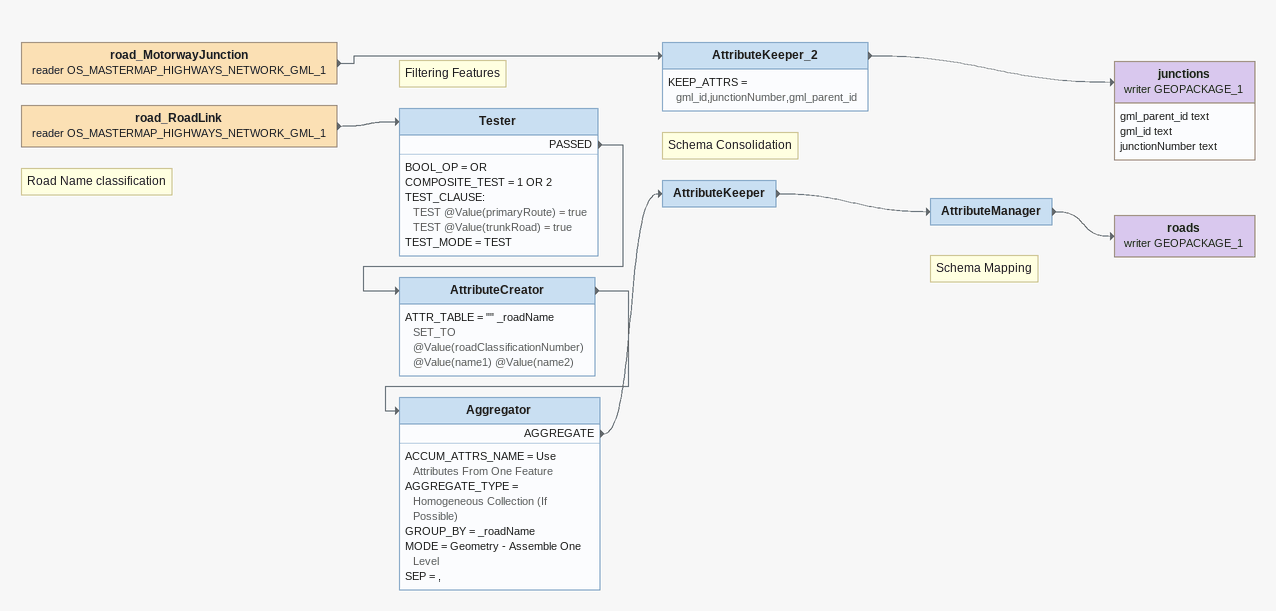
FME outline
road_MotorwayJunction (reader OS_MASTERMAP_HIGHWAYS_NETWORK_GML_1)
    -> AttributeKeeper_2
AttributeKeeper_2
    KEEP_ATTRS = gml_id,junctionNumber,gml_parent_id
    -> junctions (writer GEOPACKAGE_1)
junctions (writer GEOPACKAGE_1)
    attributes: gml_parent_id text, gml_id text, junctionNumber text
road_RoadLink (reader OS_MASTERMAP_HIGHWAYS_NETWORK_GML_1)
    -> Tester
Note: Filtering Features
Tester
    BOOL_OP = OR
    COMPOSITE_TEST = 1 OR 2
    TEST_CLAUSE:
      TEST @Value(primaryRoute) = true
      TEST @Value(trunkRoad) = true
    TEST_MODE = TEST
    PASSED -> AttributeCreator
Note: Road Name classification
AttributeCreator
    ATTR_TABLE = "" _roadName SET_TO @Value(roadClassificationNumber) @Value(name1) @Value(name2)
    -> Aggregator
Aggregator
    ACCUM_ATTRS_NAME = Use Attributes From One Feature
    AGGREGATE_TYPE = Homogeneous Collection (If Possible)
    GROUP_BY = _roadName
    MODE = Geometry - Assemble One Level
    SEP = ,
    AGGREGATE -> AttributeKeeper
Note: Schema Consolidation
AttributeKeeper
    -> AttributeManager
Note: Schema Mapping
AttributeManager
    -> roads (writer GEOPACKAGE_1)
roads (writer GEOPACKAGE_1)
